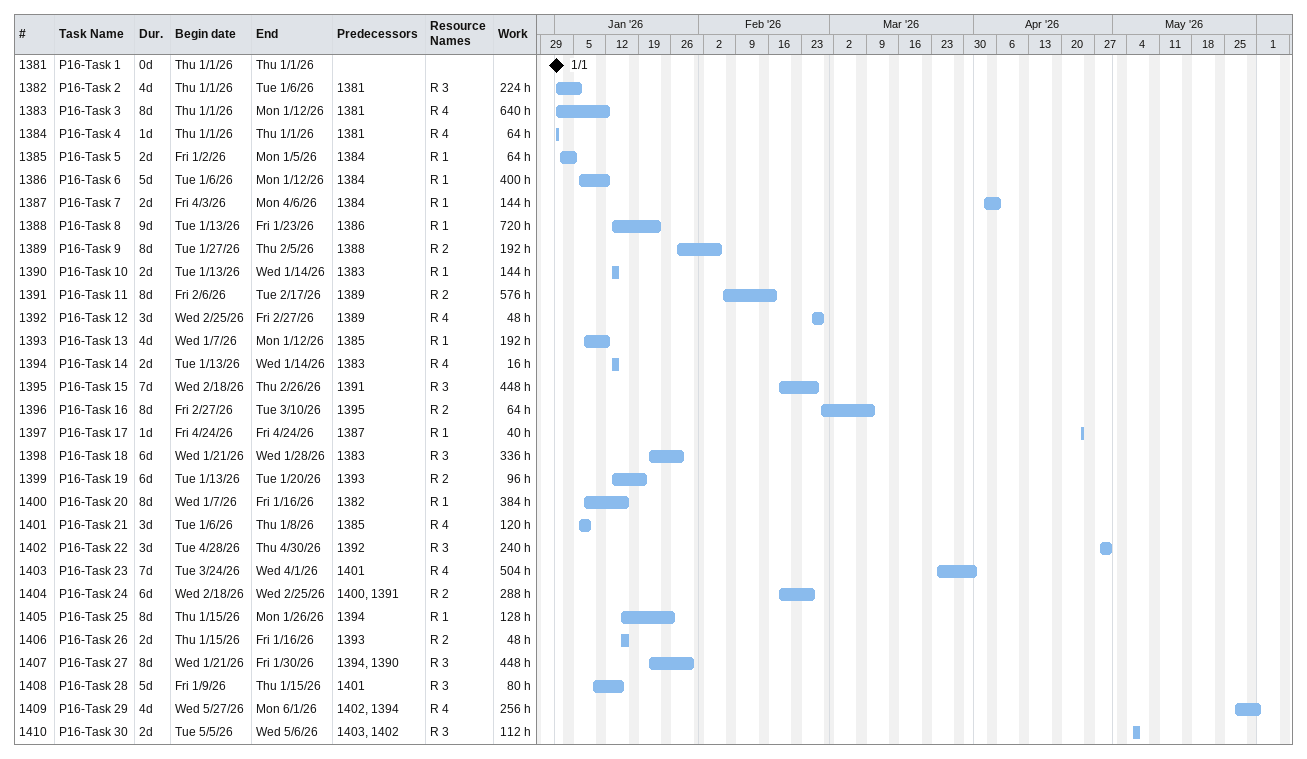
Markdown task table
| ID | Task | Duration | Start | Finish | Predecessors | Resources | Work (h) |
|---|---|---|---|---|---|---|---|
| 1381 | P16-Task 1 | 0d | 2026-01-01 | 2026-01-01 |  |  |  |
| 1382 | P16-Task 2 | 4d | 2026-01-01 | 2026-01-06 | 1381 | R 3 | 224 |
| 1383 | P16-Task 3 | 8d | 2026-01-01 | 2026-01-12 | 1381 | R 4 | 640 |
| 1384 | P16-Task 4 | 1d | 2026-01-01 | 2026-01-01 | 1381 | R 4 | 64 |
| 1385 | P16-Task 5 | 2d | 2026-01-02 | 2026-01-05 | 1384 | R 1 | 64 |
| 1386 | P16-Task 6 | 5d | 2026-01-06 | 2026-01-12 | 1384 | R 1 | 400 |
| 1387 | P16-Task 7 | 2d | 2026-04-03 | 2026-04-06 | 1384 | R 1 | 144 |
| 1388 | P16-Task 8 | 9d | 2026-01-13 | 2026-01-23 | 1386 | R 1 | 720 |
| 1389 | P16-Task 9 | 8d | 2026-01-27 | 2026-02-05 | 1388 | R 2 | 192 |
| 1390 | P16-Task 10 | 2d | 2026-01-13 | 2026-01-14 | 1383 | R 1 | 144 |
| 1391 | P16-Task 11 | 8d | 2026-02-06 | 2026-02-17 | 1389 | R 2 | 576 |
| 1392 | P16-Task 12 | 3d | 2026-02-25 | 2026-02-27 | 1389 | R 4 | 48 |
| 1393 | P16-Task 13 | 4d | 2026-01-07 | 2026-01-12 | 1385 | R 1 | 192 |
| 1394 | P16-Task 14 | 2d | 2026-01-13 | 2026-01-14 | 1383 | R 4 | 16 |
| 1395 | P16-Task 15 | 7d | 2026-02-18 | 2026-02-26 | 1391 | R 3 | 448 |
| 1396 | P16-Task 16 | 8d | 2026-02-27 | 2026-03-10 | 1395 | R 2 | 64 |
| 1397 | P16-Task 17 | 1d | 2026-04-24 | 2026-04-24 | 1387 | R 1 | 40 |
| 1398 | P16-Task 18 | 6d | 2026-01-21 | 2026-01-28 | 1383 | R 3 | 336 |
| 1399 | P16-Task 19 | 6d | 2026-01-13 | 2026-01-20 | 1393 | R 2 | 96 |
| 1400 | P16-Task 20 | 8d | 2026-01-07 | 2026-01-16 | 1382 | R 1 | 384 |
| 1401 | P16-Task 21 | 3d | 2026-01-06 | 2026-01-08 | 1385 | R 4 | 120 |
| 1402 | P16-Task 22 | 3d | 2026-04-28 | 2026-04-30 | 1392 | R 3 | 240 |
| 1403 | P16-Task 23 | 7d | 2026-03-24 | 2026-04-01 | 1401 | R 4 | 504 |
| 1404 | P16-Task 24 | 6d | 2026-02-18 | 2026-02-25 | 1400, 1391 | R 2 | 288 |
| 1405 | P16-Task 25 | 8d | 2026-01-15 | 2026-01-26 | 1394 | R 1 | 128 |
| 1406 | P16-Task 26 | 2d | 2026-01-15 | 2026-01-16 | 1393 | R 2 | 48 |
| 1407 | P16-Task 27 | 8d | 2026-01-21 | 2026-01-30 | 1394, 1390 | R 3 | 448 |
| 1408 | P16-Task 28 | 5d | 2026-01-09 | 2026-01-15 | 1401 | R 3 | 80 |
| 1409 | P16-Task 29 | 4d | 2026-05-27 | 2026-06-01 | 1402, 1394 | R 4 | 256 |
| 1410 | P16-Task 30 | 2d | 2026-05-05 | 2026-05-06 | 1403, 1402 | R 3 | 112 |
